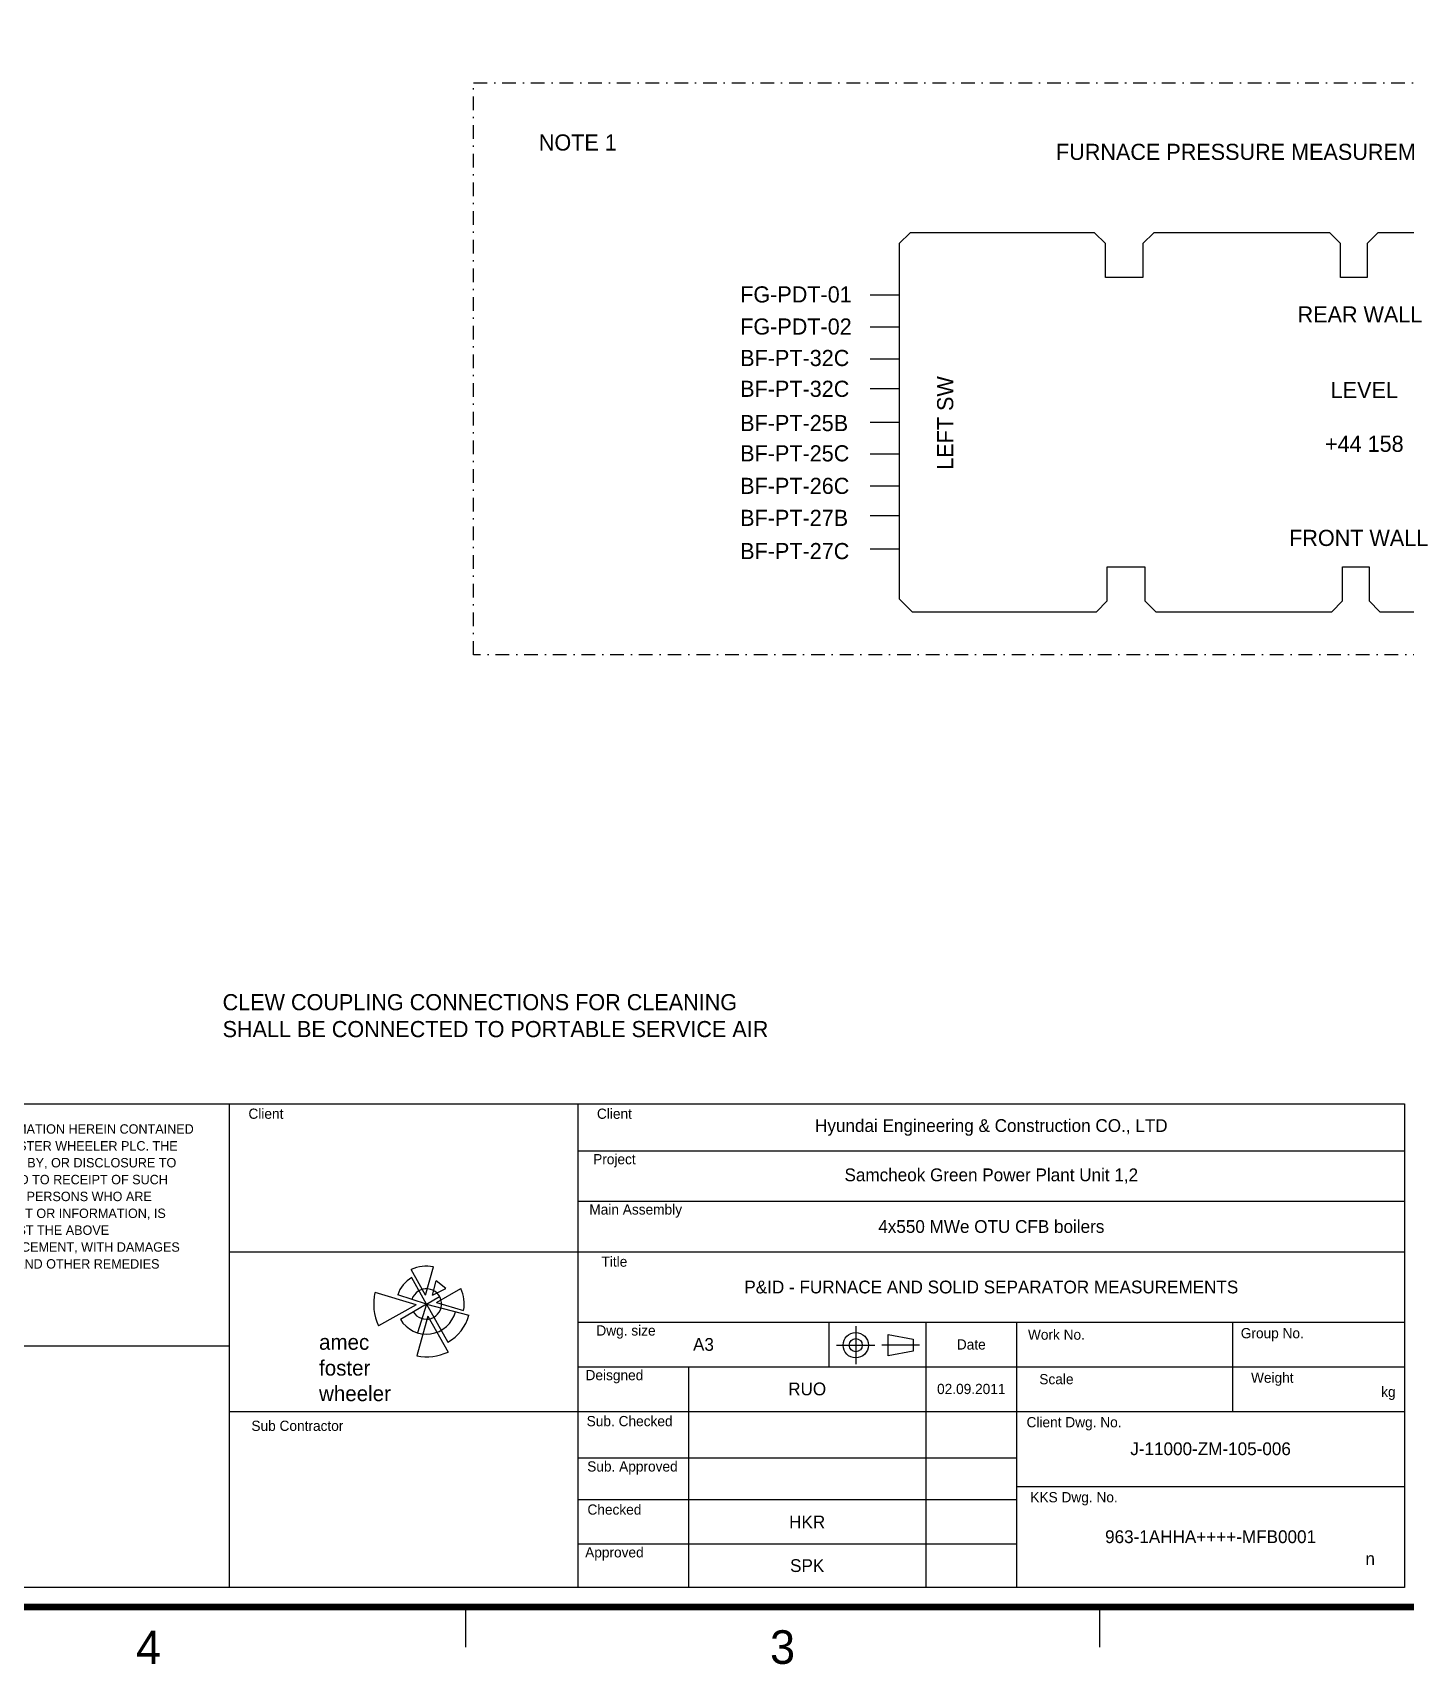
# Model space of a CAD drawing. Header units: millimetres. Extents: x 0 to 420, y 0 to 297.
# Drawn here: x 224.9 to 327, y 10.2 to 131.6 of the extents above; entities that cross this region are included whole.
import ezdxf

# ---------------------------------------------------------------- set-up
doc = ezdxf.new("R2010")
doc.units = ezdxf.units.MM
doc.linetypes.add('DASHDOT', pattern=[25.4, 12.7, -6.35, 0, -6.35])
doc.layers.add('0_Title Block', color=7, linetype='Continuous')
doc.styles.get("Standard").update_dxf_attribs({"font": 'pnid.shx', "bigfont": 'kosdichs.shx'})

# ---------------------------------------------------------------- blocks, each defined once
blk = doc.blocks.new('삼척TEMPLATE(현대&GS&한솔)')
at = {"color": 0}
for p, q in [((207.04, 51.91), (326.93, 51.91)), ((239.58, 15.96), (239.58, 51.91)), ((265.49, 15.96), (265.49, 51.91)), ((326.93, 51.91), (326.93, 15.96)), ((265.49, 48.42), (326.93, 48.42)), ((265.49, 44.68), (326.93, 44.68)), ((239.58, 40.91), (326.93, 40.91)), ((254.14, 37.7), (253.08, 39.61)), ((254.21, 37.03), (253.13, 38.99)), ((254.14, 37.7), (254.73, 39.79)), ((253.44, 36.98), (250.39, 37.9)), ((254.21, 37.03), (252.08, 37.72)), ((254.66, 37.68), (254.93, 38.76)), ((254.66, 37.68), (255.66, 38.18)), ((255.66, 38.18), (254.93, 38.76)), ((254.95, 37.15), (256.77, 38.18)), ((253.44, 36.98), (250.64, 35.4)), ((254.21, 37.03), (252.28, 35.89)), ((254.21, 37.03), (253.55, 34.89)), ((254.21, 37.03), (255.18, 37.6)), ((254.21, 37.03), (257.36, 36.2)), ((254.21, 37.03), (255.8, 34.19)), ((254.95, 37.15), (256.98, 36.56)), ((254.31, 36.12), (253.5, 33.18)), ((254.31, 36.12), (255.82, 33.46)), ((265.49, 35.68), (326.93, 35.68)), ((284.13, 35.68), (284.13, 32.36)), ((286.13, 35.38), (286.13, 32.55)), ((291.34, 35.68), (291.34, 15.96)), ((298.09, 35.68), (298.09, 15.96)), ((314.14, 35.68), (314.14, 29.05)), ((288.53, 33.97), (288.53, 34.76)), ((288.53, 34.76), (290.39, 34.41)), ((290.39, 34.41), (290.39, 33.95)), ((290.39, 33.98), (290.39, 33.53)), ((207.04, 33.93), (239.58, 33.93)), ((284.71, 33.97), (287.54, 33.97)), ((290.86, 33.97), (288.06, 33.97)), ((288.53, 33.17), (288.53, 33.97)), ((290.39, 33.53), (288.53, 33.17)), ((265.49, 32.36), (326.93, 32.36)), ((273.7, 32.36), (273.7, 15.96)), ((239.58, 29.05), (326.93, 29.05)), ((298.09, 25.57), (265.49, 25.57)), ((298.09, 23.47), (326.93, 23.47)), ((298.09, 22.47), (265.49, 22.47)), ((298.09, 19.18), (265.49, 19.18)), ((326.93, 15.96), (207.04, 15.96)), ((257.12, 14.5), (257.12, 11.5)), ((304.25, 14.5), (304.25, 11.5))]:
    blk.add_line(p, q, dxfattribs=at)
at = {"color": 0, "const_width": 0.5}
blk.add_lwpolyline([(398.5, 282.5), (398.5, 14.5), (21.5, 14.5), (21.5, 282.5)], close=True, dxfattribs=at)
at = {"color": 0}
for radius in [0.94, 0.488]:
    blk.add_circle((286.13, 33.97), radius, dxfattribs=at)
for radius, start, end in [(2.24, 118.7496, 162.1581), (2.81, 79.2323, 113.5586), (3.92, 167.2231, 204.5136), (1.13, 210.4662, 162.1581), (2.81, 350.3552, 24.2382), (2.24, 210.4662, 345.2286), (3.26, 299.2999, 345.2286), (3.92, 259.5372, 294.2574)]:
    blk.add_arc((254.21, 37.03), radius, start, end, dxfattribs=at)
for s, insert, char_height, attachment_point in [('Client', (242.28, 51.18), 0.76, 5), ('Client', (268.19, 51.18), 0.76, 5), ('Hyundai Engineering & Construction CO., LTD', (296.21, 50.16), 0.9504, 5), ('Project', (268.19, 47.69), 0.76, 5), ('Samcheok Green Power Plant Unit 1,2', (296.21, 46.55), 0.9504, 5), ('Main Assembly', (269.77, 43.95), 0.7604, 5), ('4x550 MWe OTU CFB boilers', (296.21, 42.79), 0.9504, 5), ('Title', (268.19, 40.18), 0.76, 5), ('P&ID - FURNACE AND SOLID SEPARATOR MEASUREMENTS', (296.21, 38.29), 0.9504, 5), ('Dwg. size', (269.05, 34.95), 0.76, 5), ('Group No.', (317.1, 34.75), 0.76, 5), ('amec', (246.23, 34.77), 1.141, 1), ('A3', (274.81, 34.02), 0.95, 5), ('Date', (294.72, 34.02), 0.76, 5), ('Work No.', (301.05, 34.75), 0.76, 5), ('foster', (246.23, 32.85), 1.141, 1), ('Deisgned', (268.19, 31.63), 0.76, 5), ('Scale', (301.05, 31.44), 0.76, 5), ('Weight', (317.1, 31.44), 0.76, 5), ('wheeler', (246.23, 30.95), 1.141, 1), ('RUO', (282.52, 30.71), 0.95, 5), ('02.09.2011', (294.72, 30.71), 0.76, 5), ('kg', (325.73, 30.39), 0.76, 5), ('Sub Contractor', (244.62, 27.97), 0.7604, 5), ('Sub. Checked', (269.32, 28.32), 0.7604, 5), ('Client Dwg. No.', (302.36, 28.13), 0.7604, 5), ('J-11000-ZM-105-006', (312.51, 26.26), 0.9504, 5), ('Sub. Approved', (269.53, 24.84), 0.7604, 5), ('Checked', (268.19, 21.74), 0.76, 5), ('KKS Dwg. No.', (302.36, 22.55), 0.7604, 5), ('HKR', (282.52, 20.82), 0.95, 5), ('963-1AHHA++++-MFB0001', (312.51, 19.72), 0.9504, 5), ('Approved', (268.19, 18.45), 0.76, 5), ('n', (324.38, 18.09), 0.95, 5), ('SPK', (282.52, 17.57), 0.95, 5), ('4', (233.56, 11.5), 2.5, 5), ('3', (280.69, 11.5), 2.5, 5)]:
    blk.add_mtext(s, dxfattribs=dict(at, insert=insert, char_height=char_height, attachment_point=attachment_point))
at = {"color": 0, "insert": (208.31, 50.4), "char_height": 0.7, "attachment_point": 1, "line_spacing_factor": 1.074683}
blk.add_mtext('THIS DOCUMENT AND ANY INFORMATION HEREIN CONTAINED\\PARE THE PROPERTY OF AMEC FOSTER WHEELER PLC. THE\\PUNAUTHORIZED COPYING BY, USE BY, OR DISCLOSURE TO\\PPERSONS WHO ARE NOT ENTITLED TO RECEIPT OF SUCH\\PDISCLOSURE, OR DISCLOSURE TO PERSONS WHO ARE\\PLIKELY TO MISUSE THIS DOCUMENT OR INFORMATION, IS\\PPROHIBITED. ANY BREACH AGAINST THE ABOVE\\PPROHIBITION IS LIABLE TO ENFORCEMENT, WITH DAMAGES\\PPAYABLE TO THOSE AGGRIEVED AND OTHER REMEDIES^JAVAILABLE BY LAW OR EQUITY.', dxfattribs=at)

msp = doc.modelspace()

# ---------------------------------------------------------------- linework, layer by layer
at = {"layer": '0_Title Block', "linetype": 'DASHDOT', "ltscale": 0.08}
for p, q in [((257.72, 127.86), (396.82, 127.86)), ((257.72, 85.32), (257.72, 127.86)), ((396.82, 85.32), (257.72, 85.32))]:
    msp.add_line(p, q, dxfattribs=at)
at = {"layer": '0_Title Block'}
for p, q in [((290.17, 116.7), (289.37, 115.9)), ((303.89, 116.7), (290.17, 116.7)), ((304.69, 115.9), (303.89, 116.7)), ((308.28, 116.7), (307.48, 115.9)), ((321.37, 116.7), (308.28, 116.7)), ((322.17, 115.9), (321.37, 116.7)), ((324.95, 116.7), (324.15, 115.9)), ((338.42, 116.7), (324.95, 116.7)), ((289.37, 115.9), (289.37, 89.47)), ((304.69, 113.37), (304.69, 115.9)), ((307.48, 115.9), (307.48, 113.37)), ((322.17, 113.37), (322.17, 115.9)), ((324.15, 115.9), (324.15, 113.37)), ((307.48, 113.37), (304.69, 113.37)), ((324.15, 113.37), (322.17, 113.37)), ((287.21, 112.08), (289.37, 112.08)), ((287.21, 109.7), (289.37, 109.7)), ((287.21, 107.33), (289.37, 107.33)), ((287.21, 105.13), (289.37, 105.13)), ((287.21, 102.62), (289.37, 102.62)), ((287.21, 100.25), (289.37, 100.25)), ((287.21, 97.88), (289.37, 97.88)), ((287.21, 95.68), (289.37, 95.68)), ((287.21, 93.2), (289.37, 93.2)), ((304.83, 89.32), (304.83, 91.86)), ((304.83, 91.86), (307.63, 91.86)), ((307.63, 91.86), (307.63, 89.32)), ((322.32, 89.32), (322.32, 91.86)), ((322.32, 91.86), (324.29, 91.86)), ((324.29, 91.86), (324.29, 89.32)), ((289.37, 89.47), (290.32, 88.52)), ((304.03, 88.52), (304.83, 89.32)), ((307.63, 89.32), (308.43, 88.52)), ((321.52, 88.52), (322.32, 89.32)), ((324.29, 89.32), (325.09, 88.52)), ((290.32, 88.52), (304.03, 88.52)), ((308.43, 88.52), (321.52, 88.52)), ((325.09, 88.52), (338.57, 88.52))]:
    msp.add_line(p, q, dxfattribs=at)

# ---------------------------------------------------------------- block references
msp.add_blockref('삼척TEMPLATE(현대&GS&한솔)', (0, 0), dxfattribs=at)

# ---------------------------------------------------------------- texts
at = {"layer": '0_Title Block', "char_height": 1.2}
for s, insert, attachment_point in [('NOTE 1', (262.57, 124.02), 1), ('FURNACE PRESSURE MEASUREMENTS LOCATION', (301.02, 123.32), 1), ('FG-PDT-01', (277.54, 112.72), 1), ('REAR WALL', (318.98, 111.23), 1), ('FG-PDT-02', (277.54, 110.33), 1), ('BF-PT-32C', (277.54, 107.99), 1), ('BF-PT-32C', (277.54, 105.7), 1), ('LEVEL\\P\\P+44 158', (323.94, 103), 5), ('BF-PT-25B', (277.54, 103.15), 1), ('BF-PT-25C', (277.54, 100.9), 1), ('BF-PT-26C', (277.54, 98.48), 1), ('BF-PT-27B', (277.54, 96.1), 1), ('BF-PT-27C', (277.54, 93.63), 1), ('FRONT WALL', (318.35, 94.61), 1), ('CLEW COUPLING CONNECTIONS FOR CLEANING\\PSHALL BE CONNECTED TO PORTABLE SERVICE AIR', (239.06, 60.08), 1)]:
    msp.add_mtext(s, dxfattribs=dict(at, insert=insert, attachment_point=attachment_point))
at = {"layer": '0_Title Block', "insert": (292.18, 99.08), "char_height": 1.2, "attachment_point": 1, "rotation": 90}
msp.add_mtext('LEFT SW', dxfattribs=at)

doc.saveas('drawing.dxf')
